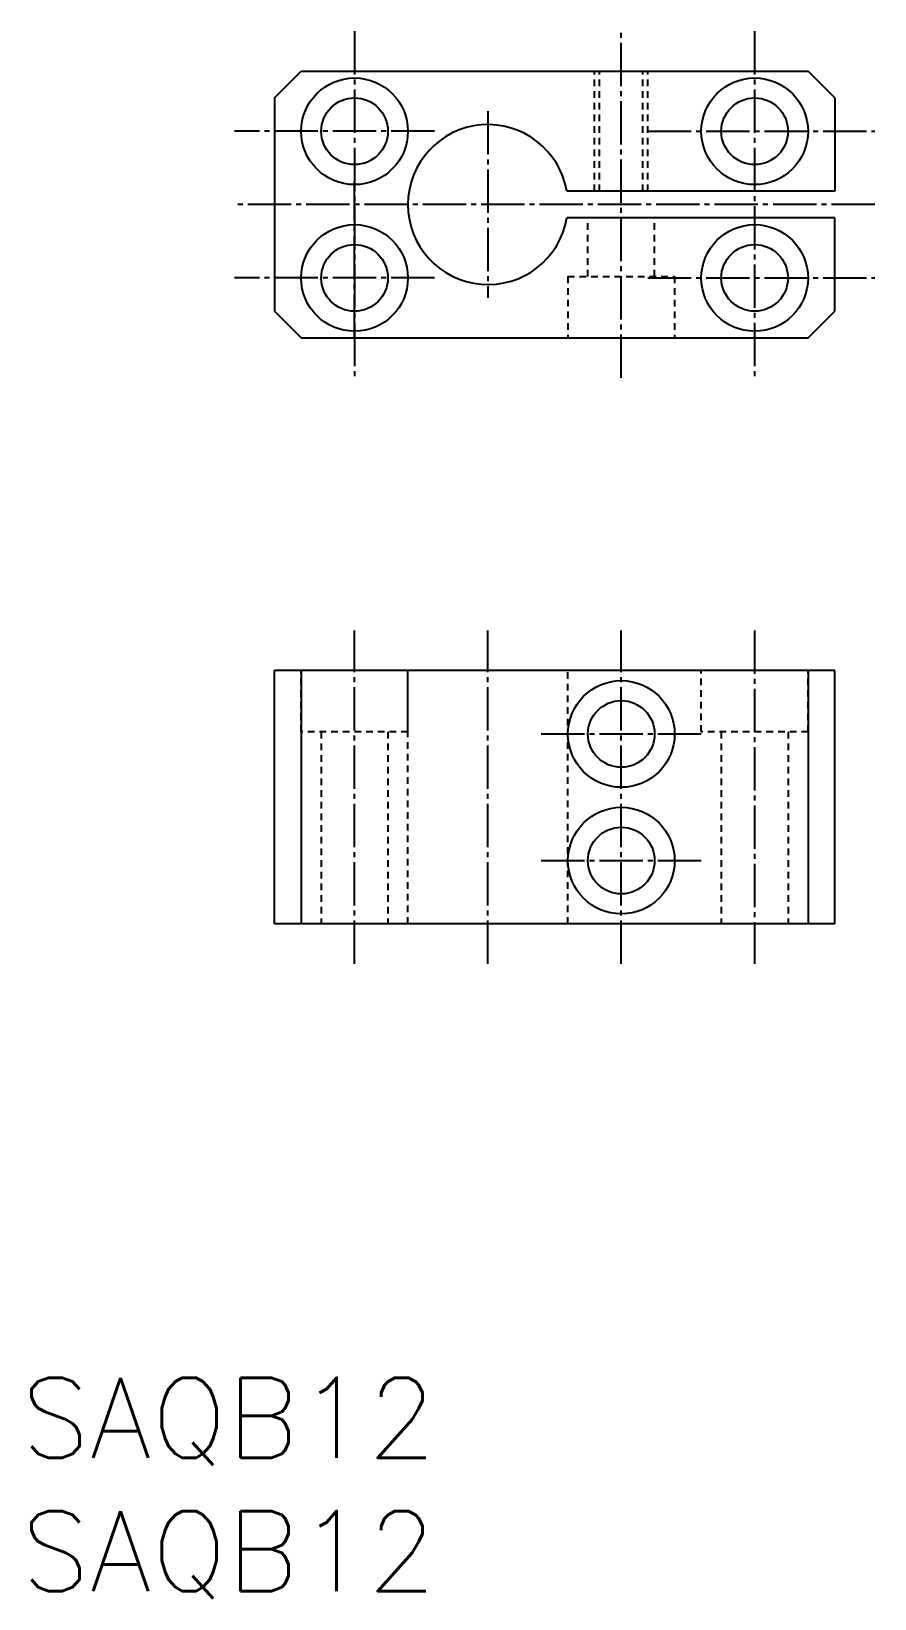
# Model space of a CAD drawing. Extents: x -227 to -164, y -1678 to -1560.
import ezdxf

# ---------------------------------------------------------------- set-up
doc = ezdxf.new("R2010")
doc.units = 0
doc.header["$LTSCALE"] = 0.25
doc.linetypes.add('CENTER', pattern=[17.5, 13, -1.5, 1.5, -1.5])
doc.linetypes.add('DASHED', pattern=[3.5, 2, -1.5])
doc.layers.get('0').update_dxf_attribs({"linetype": 'CONTINUOUS'})
doc.layers.add('CENTER', color=1, linetype='CENTER')
doc.styles.get("Standard").update_dxf_attribs({"font": 'txt', "bigfont": 'BIGFONT'})

msp = doc.modelspace()

# ---------------------------------------------------------------- linework, layer by layer
at = {"color": 7, "linetype": 'CONTINUOUS'}
for p, q in [((-208.91, -1565.03), (-206.91, -1563.03)), ((-206.91, -1563.03), (-168.91, -1563.03)), ((-166.91, -1565.03), (-168.91, -1563.03)), ((-208.91, -1565.03), (-208.91, -1581.03)), ((-166.91, -1565.03), (-166.91, -1572.03)), ((-166.91, -1572.03), (-187, -1572.03)), ((-166.91, -1574.03), (-187, -1574.03)), ((-166.91, -1581.03), (-166.91, -1574.03)), ((-208.91, -1581.03), (-206.91, -1583.03)), ((-168.91, -1583.03), (-166.91, -1581.03)), ((-206.91, -1583.03), (-168.91, -1583.03)), ((-166.91, -1607.99), (-208.91, -1607.99)), ((-208.91, -1626.99), (-208.91, -1607.99)), ((-206.91, -1607.99), (-206.91, -1626.99)), ((-168.91, -1607.99), (-168.91, -1626.99)), ((-166.91, -1626.99), (-166.91, -1607.99)), ((-166.91, -1626.99), (-208.91, -1626.99))]:
    msp.add_line(p, q, dxfattribs=at)
at = {"color": 3, "linetype": 'DASHED'}
for p, q in [((-184.91, -1572.03), (-184.91, -1563.03)), ((-184.54, -1572.03), (-184.54, -1563.03)), ((-181.29, -1572.03), (-181.29, -1563.03)), ((-180.91, -1572.03), (-180.91, -1563.03)), ((-185.41, -1578.43), (-185.41, -1574.03)), ((-180.41, -1578.43), (-180.41, -1574.03)), ((-186.91, -1578.43), (-178.91, -1578.43)), ((-186.91, -1578.43), (-186.91, -1583.03)), ((-178.91, -1578.43), (-178.91, -1583.03)), ((-206.91, -1612.59), (-206.91, -1607.99)), ((-198.91, -1626.99), (-198.91, -1607.99)), ((-198.91, -1612.59), (-198.91, -1607.99)), ((-186.91, -1626.99), (-186.91, -1607.99)), ((-176.91, -1612.59), (-176.91, -1607.99)), ((-168.91, -1612.59), (-168.91, -1607.99)), ((-198.91, -1612.59), (-206.91, -1612.59)), ((-205.41, -1612.59), (-205.41, -1626.99)), ((-200.41, -1612.59), (-200.41, -1626.99)), ((-168.91, -1612.59), (-176.91, -1612.59)), ((-175.41, -1612.59), (-175.41, -1626.99)), ((-170.41, -1612.59), (-170.41, -1626.99))]:
    msp.add_line(p, q, dxfattribs=at)
at = {"color": 7, "linetype": 'CONTINUOUS'}
for centre, radius in [((-202.91, -1567.53), 4), ((-172.91, -1567.53), 4), ((-202.91, -1567.53), 2.5), ((-172.91, -1567.53), 2.5), ((-202.91, -1578.53), 4), ((-172.91, -1578.53), 4), ((-202.91, -1578.53), 2.5), ((-172.91, -1578.53), 2.5), ((-182.91, -1612.74), 4), ((-182.91, -1612.74), 2.5), ((-182.91, -1622.24), 4), ((-182.91, -1622.24), 2.5)]:
    msp.add_circle(centre, radius, dxfattribs=at)
msp.add_arc((-192.91, -1573.03), 6, 9.5941, 350.4059, dxfattribs=at)
at = {"layer": 'CENTER', "color": 1, "linetype": 'CENTER'}
for p, q in [((-202.91, -1560.03), (-202.91, -1586.03)), ((-182.91, -1586.03), (-182.91, -1560.03)), ((-172.91, -1560.03), (-172.91, -1586.03)), ((-192.91, -1566.03), (-192.91, -1580.03)), ((-196.91, -1567.53), (-211.91, -1567.53)), ((-180.91, -1567.53), (-163.91, -1567.53)), ((-202.91, -1583.03), (-202.91, -1571.28)), ((-163.91, -1573.03), (-211.91, -1573.03)), ((-196.91, -1578.53), (-211.91, -1578.53)), ((-180.91, -1578.53), (-163.91, -1578.53)), ((-202.91, -1629.99), (-202.91, -1604.99)), ((-192.91, -1629.99), (-192.91, -1604.99)), ((-182.91, -1629.99), (-182.91, -1604.99)), ((-172.91, -1604.99), (-172.91, -1629.99)), ((-188.91, -1612.74), (-176.91, -1612.74)), ((-188.91, -1622.24), (-176.91, -1622.24))]:
    msp.add_line(p, q, dxfattribs=at)

# ---------------------------------------------------------------- texts
at = {"color": 7, "linetype": 'CONTINUOUS'}
for p in [(-227.91, -1667.03), (-227.91, -1677.03)]:
    msp.add_text('SAQB12', height=6, dxfattribs=at).set_placement(p)

doc.saveas('drawing.dxf')
